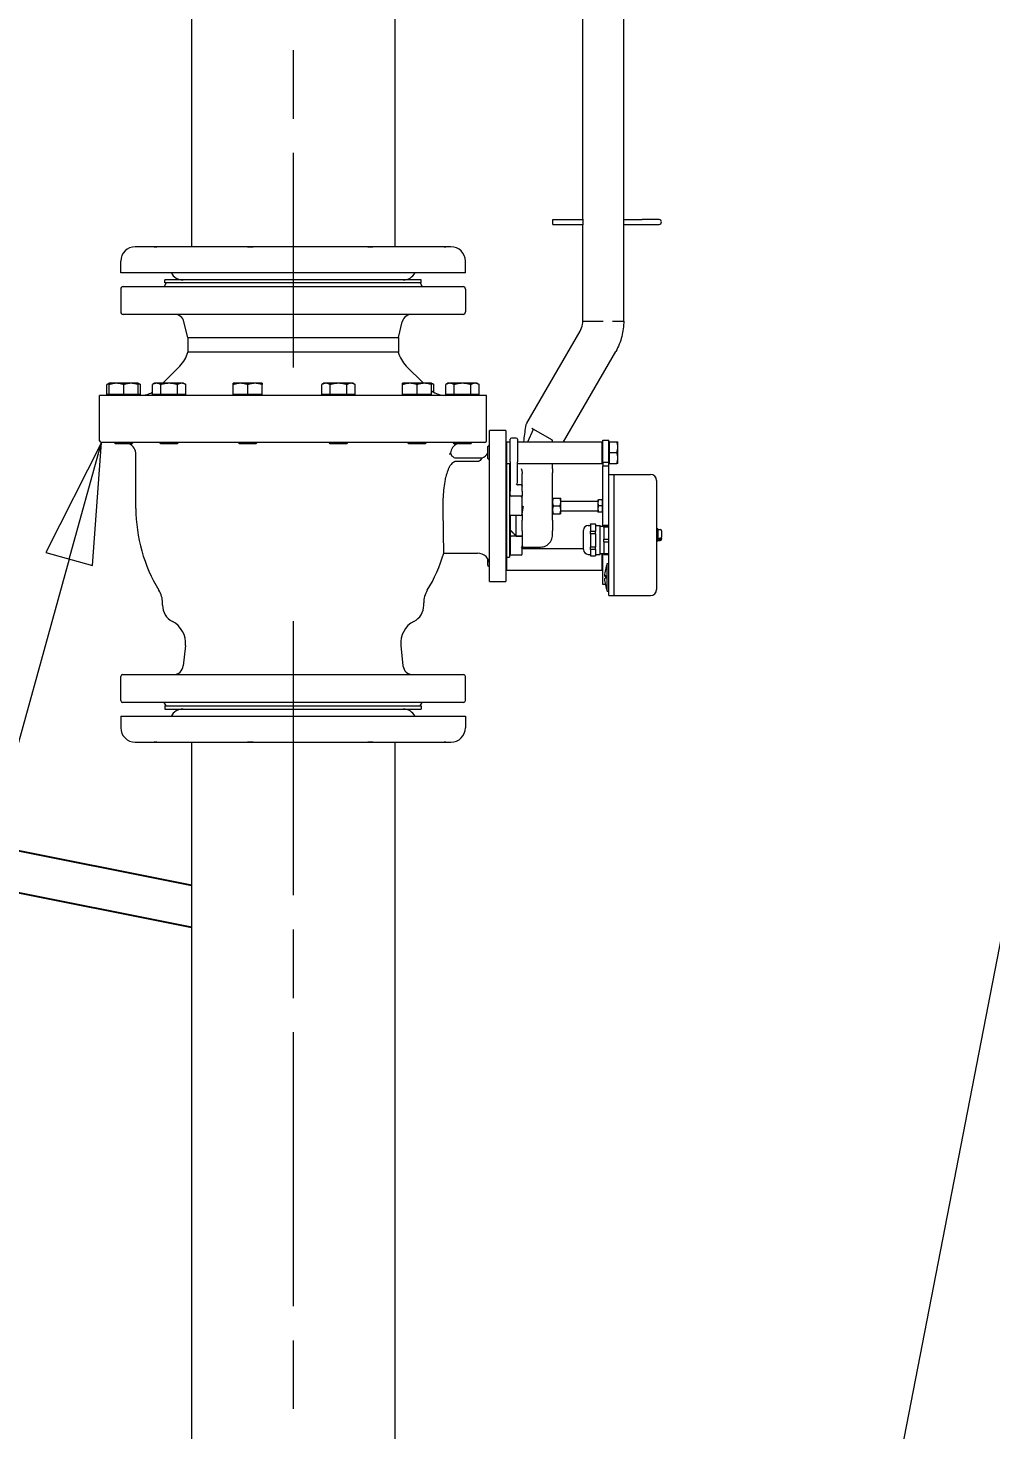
# Model space of a CAD drawing. Header units: millimetres. Extents: x 0 to 100323, y 0 to 59400.
# Drawn here: x 61474 to 63465, y 27148 to 30048 of the extents above; entities that cross this region are included whole.
import ezdxf

# ---------------------------------------------------------------- set-up
doc = ezdxf.new("R2010")
doc.units = ezdxf.units.MM
doc.header["$LTSCALE"] = 100
doc.linetypes.add('CHAIN', pattern=[0.3543, 0.2362, -0.0295, 0.0591, -0.0295])
for name, color, linetype, lineweight in [('Dimension', 7, 'Continuous', 18), ('Symbol', 7, 'Continuous', 18), ('Visible', 7, 'Continuous', 25)]:
    doc.layers.add(name, color=color, linetype=linetype, lineweight=lineweight)
doc.layers.add('P_Biomass (BM)', color=150, linetype='Continuous', lineweight=18, true_color=0x007fff)
doc.layers.add('P_BioMass CenterLine', color=150, linetype='CHAIN', lineweight=18, true_color=0x007fff)
doc.styles.add('Title', font='arial.ttf')
doc.dimstyles.new('Default - Method 2b', dxfattribs={"dimscale": 100, "dimtxt": 3, "dimasz": 2.5, "dimexe": 3, "dimexo": 0.5, "dimgap": 0.7, "dimtad": 0, "dimtoh": 1, "dimdec": 0, "dimrnd": 1e-08, "dimtxsty": 'Title', "dimcen": 0.09, "dimdle": 10, "dimclrd": 256, "dimclre": 256, "dimclrt": 7, "dimadec": 0, "dimazin": 2, "dimtfac": 0.833333, "dimtdec": 1, "dimtmove": 0, "dimatfit": 3, "dimfxl": 1, "dimtolj": 1, "dimlwd": -1, "dimlwe": -1, "dimarcsym": 0})

# ---------------------------------------------------------------- blocks, each defined once
blk = doc.blocks.new('*D38')
at = {"layer": 'Defpoints', "color": 0, "transparency": 16777216}
for p in [(59608.5, 31790.6), (62022.4, 24880.3), (62022.4, 22679.6)]:
    blk.add_point(p, dxfattribs=at)
at = {"layer": 'Dimension', "transparency": 16777216}
for p, q in [((59608.5, 31740.6), (59608.5, 22379.6)), ((62022.4, 24830.3), (62022.4, 22379.6)), ((59858.5, 22679.6), (61772.4, 22679.6))]:
    blk.add_line(p, q, dxfattribs=at)
for points in [[(59858.5, 22721.3), (59858.5, 22637.9), (59608.5, 22679.6)], [(61772.4, 22721.3), (61772.4, 22637.9), (62022.4, 22679.6)]]:
    blk.add_solid(points, dxfattribs=at)
at = {"layer": 'Dimension', "color": 7, "transparency": 16777216, "insert": (60697.4, 22749.6), "char_height": 300, "attachment_point": 7, "style": 'Title'}
blk.add_mtext('\\A1;966', dxfattribs=at)
blk = doc.blocks.new('Balloon34')
at = {"layer": 'Symbol'}
for p, q in [((616.261, 291.903), (615.113, 289.627)), ((615.595, 289.493), (616.261, 291.903)), ((616.077, 289.36), (616.261, 291.903)), ((615.595, 289.493), (598.485, 227.636)), ((615.113, 289.627), (616.077, 289.36))]:
    blk.add_line(p, q, dxfattribs=at)
at = {"layer": 'Symbol', "flags": 128}
blk.add_lwpolyline([(616.077, 289.36), (616.261, 291.903), (615.113, 289.627), (616.077, 289.36)], dxfattribs=at)
at = {"layer": 'Symbol'}
blk.add_solid([(616.077, 289.36), (616.261, 291.903), (615.113, 289.627), (616.077, 289.36)], dxfattribs=at)
blk = doc.blocks.new('Balloon35')
at = {"layer": 'Symbol'}
blk.add_line((635.748, 286.261), (618.756, 198.599), dxfattribs=at)

msp = doc.modelspace()

# ---------------------------------------------------------------- linework, layer by layer
at = {"layer": 'P_Biomass (BM)'}
for p, q in [((61812, 32089.2), (61812, 29595.4)), ((62232.7, 32089.2), (62232.7, 29595.4)), ((62621.1, 29652.2), (62621.1, 30909)), ((62706.1, 29652.2), (62706.1, 30909)), ((62558.9, 29641.5), (62558.9, 29651.5)), ((62558.9, 29651.5), (62621.2, 29651.5)), ((62558.9, 29641.5), (62621.2, 29641.5)), ((62621.1, 29441.5), (62621.1, 29640.9)), ((62706, 29651.5), (62743.9, 29651.5)), ((62706, 29641.5), (62743.9, 29641.5)), ((62706.1, 29441.5), (62706.1, 29640.9)), ((62778.9, 29651.5), (62743.9, 29651.5)), ((62743.9, 29641.5), (62778.9, 29641.5)), ((61734.9, 29595.3), (61696.1, 29595.3)), ((61734.9, 29595.3), (61740.7, 29595.3)), ((61928.1, 29595.3), (61740.7, 29595.3)), ((62232.7, 29595.4), (61812, 29595.4)), ((61928.1, 29595.3), (61939.7, 29595.3)), ((62176.6, 29595.3), (61939.7, 29595.3)), ((62176.6, 29595.3), (62187.1, 29595.3)), ((62334.7, 29595.3), (62187.1, 29595.3)), ((62334.7, 29595.3), (62338, 29595.3)), ((62348.6, 29595.3), (62338, 29595.3)), ((61666.1, 29541.5), (61666.1, 29565.3)), ((62378.6, 29541.5), (62378.6, 29565.3)), ((62378.6, 29541.5), (61666.1, 29541.5)), ((62287.4, 29526.5), (61757.4, 29526.5)), ((61757.4, 29520.3), (61757.4, 29526.5)), ((62287.4, 29520.3), (62287.4, 29526.5)), ((61666.1, 29507.8), (61666.1, 29460.3)), ((61671.1, 29512.8), (62373.6, 29512.8)), ((61759.9, 29520.3), (61755.5, 29512.8)), ((62287.4, 29520.3), (61757.4, 29520.3)), ((62284.9, 29520.3), (62289.2, 29512.8)), ((62378.6, 29507.8), (62378.6, 29460.3)), ((62373.6, 29455.3), (61671.1, 29455.3)), ((61804.9, 29407.8), (61796.8, 29440.1)), ((62239.9, 29407.8), (62247.9, 29440.1)), ((62621.1, 29441.5), (62663.6, 29441.5)), ((62682.6, 29441.5), (62706.1, 29441.5)), ((61804.9, 29407.8), (62239.9, 29407.8)), ((61804.9, 29407.8), (61804.9, 29377.5)), ((62239.9, 29407.8), (62239.9, 29377.5)), ((62505.7, 29230.6), (62615.5, 29420.9)), ((62581.6, 29192), (62689.2, 29378.4)), ((62239.9, 29377.5), (61804.9, 29377.5)), ((61788.4, 29348.4), (61752.8, 29312.8)), ((62256.3, 29348.4), (62291.9, 29312.8)), ((61642.2, 29312.8), (61637.6, 29310.1)), ((61637.6, 29289.8), (61637.6, 29310.1)), ((61657.2, 29312.8), (61642.2, 29312.8)), ((61642.2, 29289.8), (61642.2, 29310.1)), ((61687.2, 29312.8), (61657.2, 29312.8)), ((61672.2, 29289.8), (61672.2, 29310.1)), ((61702.2, 29312.8), (61687.2, 29312.8)), ((61702.2, 29312.8), (61706.9, 29310.1)), ((61702.2, 29289.8), (61702.2, 29310.1)), ((61706.9, 29289.8), (61706.9, 29310.1)), ((61736, 29312.8), (61731.4, 29310.1)), ((61731.4, 29289.8), (61731.4, 29310.1)), ((61740.1, 29312.8), (61736, 29312.8)), ((61766, 29312.8), (61740.1, 29312.8)), ((61748.7, 29289.8), (61748.7, 29310.1)), ((61792, 29312.8), (61766, 29312.8)), ((61783.4, 29289.8), (61783.4, 29310.1)), ((61796, 29312.8), (61792, 29312.8)), ((61796, 29312.8), (61800.7, 29310.1)), ((61800.7, 29289.8), (61800.7, 29310.1)), ((61913.5, 29312.8), (61898.5, 29312.8)), ((61898.5, 29289.8), (61898.5, 29310.1)), ((61943.5, 29312.8), (61913.5, 29312.8)), ((61928.5, 29289.8), (61928.5, 29310.1)), ((61958.5, 29312.8), (61943.5, 29312.8)), ((61958.5, 29289.8), (61958.5, 29310.1)), ((62086.2, 29312.8), (62081.5, 29310.1)), ((62081.5, 29289.8), (62081.5, 29310.1)), ((62090.2, 29312.8), (62086.2, 29312.8)), ((62116.2, 29312.8), (62090.2, 29312.8)), ((62098.9, 29289.8), (62098.9, 29310.1)), ((62142.2, 29312.8), (62116.2, 29312.8)), ((62133.5, 29289.8), (62133.5, 29310.1)), ((62146.2, 29312.8), (62142.2, 29312.8)), ((62146.2, 29312.8), (62150.8, 29310.1)), ((62150.8, 29289.8), (62150.8, 29310.1)), ((62263.7, 29312.8), (62248.7, 29312.8)), ((62248.7, 29289.8), (62248.7, 29310.1)), ((62293.7, 29312.8), (62263.7, 29312.8)), ((62278.7, 29289.8), (62278.7, 29310.1)), ((62308.7, 29312.8), (62293.7, 29312.8)), ((62308.7, 29312.8), (62313.3, 29310.1)), ((62308.7, 29289.8), (62308.7, 29310.1)), ((62313.3, 29294.1), (62313.3, 29310.1)), ((62342.5, 29312.8), (62337.9, 29310.1)), ((62337.9, 29289.8), (62337.9, 29310.1)), ((62346.5, 29312.8), (62342.5, 29312.8)), ((62372.5, 29312.8), (62346.5, 29312.8)), ((62355.2, 29289.8), (62355.2, 29310.1)), ((62398.5, 29312.8), (62372.5, 29312.8)), ((62389.8, 29289.8), (62389.8, 29310.1)), ((62402.5, 29312.8), (62398.5, 29312.8)), ((62402.5, 29312.8), (62407.2, 29310.1)), ((62407.2, 29289.8), (62407.2, 29310.1)), ((62422.4, 29287.8), (61622.4, 29287.8)), ((61622.4, 29194), (61622.4, 29287.8)), ((61642.2, 29289.8), (61637.6, 29289.8)), ((61672.2, 29289.8), (61642.2, 29289.8)), ((61644.7, 29289.8), (61644.7, 29287.8)), ((61702.2, 29289.8), (61672.2, 29289.8)), ((61699.7, 29289.8), (61699.7, 29287.8)), ((61706.9, 29289.8), (61702.2, 29289.8)), ((61748.7, 29289.8), (61731.4, 29289.8)), ((61738.5, 29289.8), (61738.5, 29287.8)), ((61783.4, 29289.8), (61748.7, 29289.8)), ((61800.7, 29289.8), (61783.4, 29289.8)), ((61793.5, 29289.8), (61793.5, 29287.8)), ((61928.5, 29289.8), (61898.5, 29289.8)), ((61901, 29289.8), (61901, 29287.8)), ((61958.5, 29289.8), (61928.5, 29289.8)), ((61956, 29289.8), (61956, 29287.8)), ((62098.9, 29289.8), (62081.5, 29289.8)), ((62088.7, 29289.8), (62088.7, 29287.8)), ((62133.5, 29289.8), (62098.9, 29289.8)), ((62150.8, 29289.8), (62133.5, 29289.8)), ((62143.7, 29289.8), (62143.7, 29287.8)), ((62278.7, 29289.8), (62248.7, 29289.8)), ((62251.2, 29289.8), (62251.2, 29287.8)), ((62308.7, 29289.8), (62278.7, 29289.8)), ((62306.2, 29289.8), (62306.2, 29287.8)), ((62355.2, 29289.8), (62337.9, 29289.8)), ((62345, 29289.8), (62345, 29287.8)), ((62389.8, 29289.8), (62355.2, 29289.8)), ((62407.2, 29289.8), (62389.8, 29289.8)), ((62400, 29289.8), (62400, 29287.8)), ((62422.4, 29194), (62422.4, 29287.8)), ((62428.6, 29193.3), (62428.6, 29215.3)), ((62462.4, 29215.3), (62428.6, 29215.3)), ((62462.4, 29215.3), (62462.4, 29193.3)), ((62507.5, 29192), (62519.1, 29218.2)), ((62516, 29220), (62519.1, 29218.2)), ((62519.1, 29218.2), (62556.7, 29196.5)), ((62418.6, 29190.3), (61626.1, 29190.3)), ((61655.3, 29187.8), (61652.8, 29190.3)), ((61689.1, 29187.8), (61655.3, 29187.8)), ((61689.1, 29187.8), (61691, 29189.7)), ((61749.1, 29187.8), (61746.6, 29190.3)), ((61783, 29187.8), (61749.1, 29187.8)), ((61783, 29187.8), (61785.5, 29190.3)), ((61911.6, 29187.8), (61909.1, 29190.3)), ((61945.5, 29187.8), (61911.6, 29187.8)), ((61945.5, 29187.8), (61948, 29190.3)), ((62099.3, 29187.8), (62096.8, 29190.3)), ((62133.1, 29187.8), (62099.3, 29187.8)), ((62133.1, 29187.8), (62135.6, 29190.3)), ((62261.8, 29187.8), (62259.3, 29190.3)), ((62295.6, 29187.8), (62261.8, 29187.8)), ((62295.6, 29187.8), (62298.1, 29190.3)), ((62355.6, 29187.8), (62353.7, 29189.7)), ((62389.4, 29187.8), (62355.6, 29187.8)), ((62389.4, 29187.8), (62391.9, 29190.3)), ((62424.9, 29181.8), (62427.5, 29184.5)), ((62424.9, 29157.2), (62424.9, 29181.8)), ((62427.5, 29184.5), (62427.5, 29154.5)), ((62428.6, 29184.5), (62427.5, 29184.5)), ((62428.6, 28924.8), (62428.6, 29193.3)), ((62462.4, 29193.3), (62462.4, 28924.8)), ((62462.4, 29190.8), (62463.6, 29192)), ((62463.6, 29192), (62463.6, 29147)), ((62463.6, 29192), (62471.1, 29192)), ((62471.1, 29150.1), (62471.1, 29197)), ((62483.6, 29199.5), (62473.6, 29199.5)), ((62486.1, 29197), (62486.1, 29150.1)), ((62486.1, 29192), (62661.1, 29192)), ((62556.7, 29196.5), (62558.6, 29195.4)), ((62558.6, 29192), (62558.6, 29195.4)), ((62661.1, 29147), (62661.1, 29192)), ((62662.4, 29190.8), (62661.1, 29192)), ((62662.4, 29149.2), (62662.4, 29195.2)), ((62662.4, 29195.2), (62674.9, 29195.2)), ((62674.9, 29185.4), (62674.9, 29195.2)), ((62676.4, 29192), (62674.9, 29192)), ((62674.9, 29149.2), (62674.9, 29185.4)), ((62676.4, 29192), (62691.6, 29192)), ((62676.4, 29180.8), (62676.4, 29192)), ((62676.4, 29169.5), (62676.4, 29180.8)), ((62693.6, 29180.8), (62693.6, 29192)), ((62693.6, 29158.3), (62693.6, 29180.8)), ((61697.4, 29054), (61697.4, 29165.3)), ((62403.6, 29150.8), (62357.7, 29150.8)), ((62359.9, 29158.4), (62413.1, 29158.4)), ((62424.9, 29157.2), (62427.5, 29154.5)), ((62428.6, 29154.5), (62427.5, 29154.5)), ((62462.4, 29148.3), (62463.6, 29147)), ((62463.6, 29147), (62471.1, 29147)), ((62463.7, 29147), (62463.7, 28952.8)), ((62469.9, 29147), (62469.9, 28952.8)), ((62471.1, 29150.1), (62471.1, 29124.9)), ((62486.1, 29124.9), (62486.1, 29150.1)), ((62486.1, 29147), (62661.1, 29147)), ((62558.6, 29135.5), (62558.6, 29147)), ((62662.4, 29148.3), (62661.1, 29147)), ((62662.4, 29149.2), (62662.4, 29142.1)), ((62674.9, 29149.2), (62662.4, 29149.2)), ((62674.9, 29142.1), (62674.9, 29149.2)), ((62676.4, 29147), (62674.9, 29147)), ((62676.4, 29169.5), (62691.6, 29169.5)), ((62676.4, 29158.3), (62676.4, 29169.5)), ((62676.4, 29147), (62676.4, 29158.3)), ((62676.4, 29147), (62691.6, 29147)), ((62693.6, 29147), (62693.6, 29158.3)), ((62471.1, 29124.9), (62471.1, 29112.5)), ((62486.1, 29112.5), (62486.1, 29124.9)), ((62496.1, 29100.2), (62496.1, 29126)), ((62558.6, 29135.5), (62558.6, 29127.8)), ((62558.6, 29029.7), (62558.6, 29127.8)), ((62662.4, 29053), (62662.4, 29142.1)), ((62662.4, 29142.1), (62674.9, 29142.1)), ((62674.9, 29105.3), (62674.9, 29142.1)), ((62674.9, 29123.9), (62686.1, 29123.9)), ((62686.1, 28873.7), (62686.1, 29124.2)), ((62686.1, 29124.2), (62761.1, 29124.2)), ((62469.9, 29101.5), (62471.1, 29101.5)), ((62471.1, 29112.5), (62471.1, 29089.3)), ((62471.1, 29081.8), (62471.1, 29089.3)), ((62486.1, 29105.4), (62486.1, 29112.5)), ((62493.6, 29102.7), (62487.9, 29102.7)), ((62496.1, 29089.3), (62496.1, 29100.2)), ((62496.1, 29089.3), (62496.1, 29079.3)), ((62674.9, 28873.9), (62674.9, 29105.3)), ((62773.6, 29111.7), (62773.6, 28886.2)), ((62492.4, 29079), (62469.9, 29079)), ((62471.1, 29081.8), (62471.1, 29079)), ((62496.1, 29079.3), (62473.6, 29079.3)), ((62494.9, 29076.5), (62494.9, 29041.5)), ((62496.1, 29069.3), (62496.1, 29079.3)), ((62560.1, 29075.3), (62574.2, 29075.3)), ((62560.1, 29059), (62574.2, 29059)), ((62575.6, 29067.2), (62575.6, 29075.3)), ((62575.6, 29069), (62652.4, 29069)), ((62575.6, 29050.9), (62575.6, 29067.2)), ((62652.4, 29071.5), (62652.4, 29065.3)), ((62652.4, 29065.3), (62652.4, 29052.8)), ((62661.1, 29071.5), (62653.5, 29071.5)), ((62661.1, 29059), (62653.5, 29059)), ((62661.1, 29071.5), (62661.1, 29065.3)), ((62661.1, 29071.5), (62662.4, 29071.5)), ((62661.1, 29065.3), (62661.1, 29059)), ((62661.1, 29059), (62661.1, 29052.8)), ((62492.4, 29039), (62469.9, 29039)), ((62471.1, 29039), (62471.1, 29009.2)), ((62483.6, 28996.7), (62483.6, 29039)), ((62496.1, 29041.5), (62496.1, 29029.7)), ((62496.1, 29007.5), (62496.1, 29029.7)), ((62558.6, 29029.7), (62558.6, 29007.5)), ((62560.1, 29042.8), (62574.2, 29042.8)), ((62575.6, 29042.8), (62575.6, 29050.9)), ((62575.6, 29049), (62652.4, 29049)), ((62652.4, 29052.8), (62652.4, 29046.5)), ((62661.1, 29046.5), (62653.5, 29046.5)), ((62661.1, 29052.8), (62661.1, 29046.5)), ((62661.1, 29046.5), (62662.4, 29046.5)), ((62662.4, 29048.1), (62662.4, 29053)), ((62662.4, 29017), (62662.4, 29048.1)), ((62469.9, 29016.5), (62471.1, 29016.5)), ((62471.1, 29009.2), (62471.1, 28999)), ((62496.1, 29007.5), (62496.1, 28976.5)), ((62558.6, 28999), (62558.6, 29007.5)), ((62622.4, 28968.9), (62622.4, 29008.9)), ((62632.4, 29018.9), (62637.4, 29018.9)), ((62637.4, 29021.7), (62637.4, 29022)), ((62637.4, 29022), (62647.4, 29022)), ((62647.4, 29021.7), (62637.4, 29021.7)), ((62637.4, 29021.7), (62637.4, 29014.1)), ((62637.4, 29014.1), (62637.4, 29006.6)), ((62637.4, 29006.6), (62647.4, 29006.6)), ((62637.4, 29001.5), (62637.4, 29006.6)), ((62647.4, 29001.5), (62637.4, 29001.5)), ((62637.4, 29001.5), (62637.4, 28987.5)), ((62647.4, 29021.7), (62647.4, 29022)), ((62647.4, 29021.7), (62647.4, 29014.1)), ((62647.4, 29018.9), (62657.4, 29018.9)), ((62647.4, 29014.1), (62647.4, 29006.6)), ((62647.4, 29001.5), (62647.4, 29006.6)), ((62647.4, 29001.5), (62647.4, 28987.5)), ((62657.4, 28958.9), (62657.4, 29018.9)), ((62657.4, 29017), (62664.9, 29017)), ((62664.9, 29019.5), (62664.9, 29018.2)), ((62664.9, 29019.5), (62674.9, 29019.5)), ((62664.9, 29018.2), (62674.9, 29018.2)), ((62664.9, 29015.1), (62664.9, 29018.2)), ((62674.9, 29015.1), (62664.9, 29015.1)), ((62664.9, 29015.1), (62664.9, 28990.2)), ((62776.1, 29011.4), (62773.6, 29011.4)), ((62776.1, 29011.4), (62776.1, 28986.4)), ((62776.1, 29010.2), (62781.1, 29010.2)), ((62783.6, 29007.7), (62783.6, 28994.2)), ((62471.1, 28999), (62471.1, 28986.5)), ((62471.1, 28986.5), (62471.1, 28959.4)), ((62496.1, 28996.5), (62473.6, 28996.5)), ((62483.6, 28996.7), (62496.1, 28996.7)), ((62496.1, 28974), (62496.1, 28976.5)), ((62496.1, 28974), (62496.1, 28973.6)), ((62498.6, 28974), (62496.1, 28974)), ((62498.6, 28974), (62533.6, 28974)), ((62637.4, 28987.5), (62637.4, 28973.5)), ((62647.4, 28973.5), (62637.4, 28973.5)), ((62637.4, 28968.7), (62637.4, 28973.5)), ((62647.4, 28987.5), (62647.4, 28973.5)), ((62647.4, 28968.7), (62647.4, 28973.5)), ((62664.9, 28984.5), (62664.9, 28990.2)), ((62664.9, 28990.2), (62674.9, 28990.2)), ((62664.9, 28984.5), (62664.9, 28960.9)), ((62664.9, 28984.5), (62674.9, 28984.5)), ((62776.1, 28986.4), (62773.6, 28986.4)), ((62776.1, 28987.7), (62781.1, 28987.7)), ((62779.1, 28992.4), (62779.1, 28989.8)), ((62779.1, 28992.4), (62781.1, 28992.4)), ((62781.1, 28989.8), (62779.1, 28989.8)), ((62783.6, 28991.6), (62783.6, 28994.2)), ((62783.6, 28991.6), (62783.6, 28990.2)), ((62333.9, 28961.5), (62403.6, 28961.5)), ((62424.9, 28936.2), (62424.9, 28949.7)), ((62427.5, 28943.8), (62427.5, 28933.6)), ((62462.4, 28957.8), (62463.7, 28952.8)), ((62463.6, 28953.1), (62463.6, 28926.1)), ((62463.7, 28952.8), (62469.9, 28952.8)), ((62469.9, 28971.1), (62471.1, 28971.1)), ((62493.6, 28956.9), (62473.6, 28956.9)), ((62496.1, 28959.4), (62496.1, 28971.5)), ((62496.1, 28971.1), (62622.4, 28971.1)), ((62632.4, 28958.9), (62637.4, 28958.9)), ((62647.4, 28968.7), (62637.4, 28968.7)), ((62637.4, 28968.7), (62637.4, 28962.2)), ((62637.4, 28962.2), (62637.4, 28955.8)), ((62637.4, 28955.8), (62647.4, 28955.8)), ((62637.4, 28955.8), (62637.4, 28955.7)), ((62637.4, 28955.7), (62647.4, 28955.7)), ((62647.4, 28968.7), (62647.4, 28962.2)), ((62647.4, 28962.2), (62647.4, 28955.8)), ((62647.4, 28958.9), (62657.4, 28958.9)), ((62647.4, 28955.8), (62647.4, 28955.7)), ((62657.4, 28960.7), (62664.9, 28960.7)), ((62661.1, 28926.1), (62661.1, 28960.7)), ((62662.4, 28896.4), (62662.4, 28960.7)), ((62664.9, 28958.3), (62664.9, 28960.9)), ((62664.9, 28960.9), (62674.9, 28960.9)), ((62664.9, 28958.3), (62674.9, 28958.3)), ((62424.9, 28936.2), (62427.5, 28933.6)), ((62428.6, 28933.6), (62427.5, 28933.6)), ((62428.6, 28902.8), (62428.6, 28924.8)), ((62462.4, 28927.3), (62463.6, 28926.1)), ((62462.4, 28924.8), (62462.4, 28902.8)), ((62463.6, 28926.1), (62661.1, 28926.1)), ((62662.4, 28927.3), (62661.1, 28926.1)), ((62671.8, 28882.7), (62671.8, 28940.2)), ((62671.8, 28940.2), (62674.9, 28940.2)), ((62428.6, 28902.8), (62462.4, 28902.8)), ((62667.6, 28896.4), (62662.4, 28896.4)), ((61752.4, 28853.6), (61752.4, 28858.5)), ((62292.4, 28853.6), (62292.4, 28858.5)), ((62671.8, 28882.7), (62674.9, 28882.7)), ((62674.9, 28873.9), (62686.1, 28873.9)), ((62686.1, 28873.7), (62761.1, 28873.7)), ((61799.6, 28770.7), (61795.2, 28728.3)), ((62245.1, 28770.7), (62249.5, 28728.3)), ((61666.1, 28656.5), (61666.1, 28706.5)), ((61669.9, 28710.3), (62374.9, 28710.3)), ((62378.6, 28656.5), (62378.6, 28706.5)), ((62374.9, 28652.8), (61669.9, 28652.8)), ((61759.9, 28645.3), (61755.5, 28652.8)), ((62284.9, 28645.3), (62289.2, 28652.8)), ((61666.1, 28624), (62378.6, 28624)), ((61666.1, 28624), (61666.1, 28600.3)), ((61757.4, 28645.3), (62287.4, 28645.3)), ((61757.4, 28645.3), (61757.4, 28639)), ((61757.4, 28639), (62287.4, 28639)), ((62287.4, 28645.3), (62287.4, 28639)), ((62378.6, 28624), (62378.6, 28600.3)), ((61696.1, 28570.3), (61734.9, 28570.3)), ((61740.8, 28570.3), (61734.9, 28570.3)), ((61740.8, 28570.3), (61928.2, 28570.3)), ((61812, 28570.3), (61812, 26727.2)), ((61939.7, 28570.3), (61928.2, 28570.3)), ((61939.7, 28570.3), (62176.6, 28570.3)), ((62187.1, 28570.3), (62176.6, 28570.3)), ((62187.1, 28570.3), (62334.7, 28570.3)), ((62232.7, 28570.3), (62232.7, 26727.2)), ((62338, 28570.3), (62334.7, 28570.3)), ((62338, 28570.3), (62348.6, 28570.3))]:
    msp.add_line(p, q, dxfattribs=at)
for centre, radius, start, end in [((62778.9, 29646.5), 5, 270, 90), ((61696.1, 29565.3), 30, 90, 180), ((62348.6, 29565.3), 30, 0, 90), ((61794.9, 29554), 27.5, 207.0357, 270), ((62249.9, 29554), 27.5, 270, 332.9643), ((61671.1, 29507.8), 5, 90, 180), ((62373.6, 29507.8), 5, 0, 90), ((61671.1, 29460.3), 5, 180, 270), ((61777.4, 29435.3), 20, 14.0362, 90), ((62267.4, 29435.3), 20, 90, 165.9638), ((62373.6, 29460.3), 5, 270, 0), ((61744.2, 29392.6), 62.5, 315, 345.9638), ((62300.5, 29392.6), 62.5, 194.0362, 225), ((61707.1, 29337.8), 50, 270, 299.1181), ((62337.7, 29337.8), 50, 234.5895, 270), ((61626.1, 29194), 3.75, 180, 270), ((61672.4, 29165.3), 25, 0, 64.1581), ((62372.4, 29165.3), 25, 115.8419, 172.4129), ((62418.6, 29194), 3.75, 270, 0), ((62473.6, 29197), 2.5, 90, 180), ((62483.6, 29197), 2.5, 0, 90), ((62403.6, 29181.5), 25, 292.3316, 328.2117), ((62761.1, 29111.7), 12.5, 0, 90), ((62473.6, 29081.8), 2.5, 180, 270), ((62492.4, 29076.5), 2.5, 0, 90), ((62022.4, 29054), 325, 180, 211.4239), ((62492.4, 29041.5), 2.5, 270, 0), ((62632.4, 29008.9), 10, 90, 180), ((62781.1, 29007.7), 2.5, 0, 90), ((62473.6, 28999), 2.5, 180, 270), ((62498.6, 28976.5), 2.5, 180, 270), ((62498.6, 28971.5), 2.5, 90, 180), ((62781.1, 28990.2), 2.5, 270, 0), ((62022.4, 29054), 325, 328.5761, 343.4641), ((62403.6, 28936.5), 25, 0, 90), ((62473.6, 28959.4), 2.5, 180, 270), ((62493.6, 28959.4), 2.5, 270, 0), ((62632.4, 28968.9), 10, 180, 270), ((62741.1, 28911.4), 75, 157.4597, 177.8013), ((61702.4, 28858.5), 50, 0, 31.4239), ((62342.4, 28858.5), 50, 148.5761, 180), ((62741.1, 28911.4), 75, 182.1987, 202.5403), ((62761.1, 28886.2), 12.5, 270, 0), ((61789.9, 28853.6), 37.5, 180, 242.7971), ((62254.9, 28853.6), 37.5, 297.2029, 0), ((61749.9, 28775.8), 50, 354.1314, 62.7971), ((62294.9, 28775.8), 50, 117.2029, 185.8686), ((61775.3, 28730.3), 20, 270, 354.1314), ((62269.4, 28730.3), 20, 185.8686, 270), ((61669.9, 28706.5), 3.75, 90, 180), ((62374.9, 28706.5), 3.75, 0, 90), ((61669.9, 28656.5), 3.75, 180, 270), ((62374.9, 28656.5), 3.75, 270, 0), ((61794.9, 28611.5), 27.5, 90, 152.9643), ((62249.9, 28611.5), 27.5, 27.0357, 90), ((61696.1, 28600.3), 30, 180, 270), ((62348.6, 28600.3), 30, 270, 0)]:
    msp.add_arc(centre, radius, start, end, dxfattribs=at)
for centre, end_param in [((62741.1, 28914.3), 6.541259), ((62741.1, 28908.6), 6.284748)]:
    msp.add_ellipse(centre, major_axis=(-74.9, 0), ratio=0.040697, start_param=6.023523, end_param=end_param, dxfattribs=at)
for points, knots in [([(62621.1, 29652.2), (62621.1, 29652.2), (62621.1, 29652), (62621.2, 29651.5), (62621.3, 29651), (62621.3, 29650), (62621.4, 29649.4), (62621.5, 29648), (62621.5, 29647.3), (62621.5, 29646.5), (62621.5, 29645.8), (62621.5, 29645.1), (62621.4, 29643.7), (62621.3, 29643.1), (62621.3, 29642.1), (62621.2, 29641.6), (62621.1, 29641.1), (62621.1, 29640.9), (62621.1, 29640.9)], [1.0183381, 1.0183381, 1.0183381, 1.0183381, 1.1031991, 1.1031991, 1.1880602, 1.1880602, 1.2729221, 1.2729221, 1.3577841, 1.3577841, 1.3577841, 1.442646, 1.442646, 1.527508, 1.527508, 1.612369, 1.612369, 1.6972301, 1.6972301, 1.6972301, 1.6972301]), ([(62706.1, 29640.9), (62706.1, 29640.9), (62706.1, 29641.1), (62706, 29641.6), (62706, 29642.1), (62705.9, 29643.1), (62705.8, 29643.7), (62705.8, 29645.1), (62705.7, 29645.8), (62705.7, 29646.5), (62705.7, 29647.3), (62705.8, 29648), (62705.8, 29649.4), (62705.9, 29650), (62706, 29651), (62706, 29651.5), (62706.1, 29652), (62706.1, 29652.2), (62706.1, 29652.2)], [1.0183381, 1.0183381, 1.0183381, 1.0183381, 1.1031991, 1.1031991, 1.1880602, 1.1880602, 1.2729221, 1.2729221, 1.3577841, 1.3577841, 1.3577841, 1.442646, 1.442646, 1.527508, 1.527508, 1.612369, 1.612369, 1.6972301, 1.6972301, 1.6972301, 1.6972301]), ([(61740.7, 29595.3), (61740.2, 29595.3), (61739.7, 29595.3), (61737.8, 29595.3), (61736.7, 29595.3), (61735.4, 29595.3), (61735.1, 29595.3), (61734.9, 29595.3)], [-2.1952792, -2.1952792, -2.1952792, -2.1952792, -2.0993492, -2.0993492, -1.8229843, -1.8229843, -1.7097702, -1.7097702, -1.7097702, -1.7097702]), ([(61939.7, 29595.3), (61938.9, 29595.3), (61938.1, 29595.3), (61935, 29595.3), (61932.8, 29595.3), (61929.8, 29595.3), (61929, 29595.3), (61928.1, 29595.3)], [-2.1952792, -2.1952792, -2.1952792, -2.1952792, -2.0993492, -2.0993492, -1.8229843, -1.8229843, -1.7097702, -1.7097702, -1.7097702, -1.7097702]), ([(62187.1, 29595.3), (62186.8, 29595.3), (62186.6, 29595.3), (62183.6, 29595.3), (62180.5, 29595.3), (62177, 29595.3), (62176.8, 29595.3), (62176.6, 29595.3)], [-3.2252988, -3.2252988, -3.2252988, -3.2252988, -3.177097, -3.177097, -2.688345, -2.688345, -2.659356, -2.659356, -2.659356, -2.659356]), ([(62338, 29595.3), (62337.9, 29595.3), (62337.9, 29595.3), (62337.4, 29595.3), (62336.8, 29595.3), (62335.6, 29595.3), (62335.2, 29595.3), (62334.7, 29595.3)], [-2.1952792, -2.1952792, -2.1952792, -2.1952792, -2.0993492, -2.0993492, -1.8229843, -1.8229843, -1.7097702, -1.7097702, -1.7097702, -1.7097702]), ([(62615.5, 29420.9), (62618, 29425.2), (62619.8, 29430), (62620.9, 29437.1), (62621.1, 29439.3), (62621.1, 29441.5)], [0, 0, 0, 0, 0.5926376, 0.5926376, 0.861213, 0.861213, 0.861213, 0.861213]), ([(62706.1, 29441.5), (62705.7, 29430.9), (62704.4, 29420.2), (62699.1, 29398.9), (62694.8, 29388.2), (62689.2, 29378.4)], [0, 0, 0, 0, 1.280402, 1.280402, 2.635221, 2.635221, 2.635221, 2.635221]), ([(62503.2, 29223.1), (62503.4, 29225.2), (62504, 29227.3), (62505.2, 29229.7), (62505.4, 29230.2), (62505.7, 29230.6)], [0, 0, 0, 0, 0.2547094, 0.2547094, 0.3196824, 0.3196824, 0.3196824, 0.3196824]), ([(61688.4, 29190.3), (61689.3, 29190.3), (61690, 29190.2), (61690.9, 29189.9), (61691.1, 29189.8), (61691, 29189.7)], [1.4481676, 1.4481676, 1.4481676, 1.4481676, 1.6622591, 1.6622591, 1.8868195, 1.8868195, 1.8868195, 1.8868195]), ([(62353.7, 29189.7), (62353.7, 29189.7), (62353.7, 29189.7), (62353.7, 29189.8), (62353.8, 29189.9), (62354.7, 29190.2), (62355.4, 29190.3), (62356.4, 29190.3)], [2.2317186, 2.2317186, 2.2317186, 2.2317186, 2.2549429, 2.2549429, 2.4488197, 2.4488197, 2.6508871, 2.6508871, 2.6508871, 2.6508871]), ([(62357.7, 29150.8), (62357.5, 29150.8), (62357.3, 29150.8), (62357.1, 29150.8), (62356.9, 29150.8), (62356.6, 29150.7), (62356.4, 29150.7), (62356, 29150.6), (62355.5, 29150.4), (62355.2, 29150.2), (62354.9, 29150.1), (62354.7, 29150), (62354.4, 29149.8), (62353.7, 29149.4), (62353, 29148.9), (62352.3, 29148.3), (62351.3, 29147.4), (62350.1, 29146.2), (62348.9, 29144.7), (62348.5, 29144.3), (62348.2, 29143.8), (62347.9, 29143.4), (62347.5, 29142.8), (62347.1, 29142.2), (62346.6, 29141.6), (62346.2, 29140.8), (62345.7, 29140), (62345.2, 29139.2), (62345, 29138.8), (62344.8, 29138.4), (62344.5, 29137.9), (62343.6, 29136.2), (62342.8, 29134.4), (62342, 29132.4), (62340.4, 29128.3), (62339, 29123.8), (62338.1, 29118.7)], [0.000001, 0.000001, 0.000001, 0.000001, 0.022736, 0.022736, 0.022736, 0.056179, 0.056179, 0.056179, 0.123587, 0.123587, 0.123587, 0.165111, 0.165111, 0.165111, 0.280361, 0.280361, 0.280361, 0.452386, 0.452386, 0.452386, 0.497507, 0.497507, 0.497507, 0.553168, 0.553168, 0.553168, 0.618152, 0.618152, 0.618152, 0.652422, 0.652422, 0.652422, 0.785725, 0.785725, 0.785725, 1.064667, 1.064667, 1.064667, 1.064667]), ([(62346, 29165.3), (62346, 29165.3), (62346, 29165.3), (62346, 29165.3), (62346.1, 29165.5), (62346.2, 29165.7), (62346.2, 29165.8), (62346.4, 29166.3), (62346.6, 29166.6), (62346.8, 29167), (62346.9, 29167.4), (62347.1, 29167.7), (62347.2, 29167.9), (62347.2, 29168), (62347.3, 29168), (62347.3, 29168), (62347.4, 29168.2), (62347.5, 29168.4), (62347.5, 29168.5), (62347.5, 29168.5), (62347.6, 29168.6), (62347.6, 29168.6), (62347.6, 29168.6), (62347.6, 29168.6), (62347.6, 29168.6)], [-0.0064, -0.0064, -0.0064, -0.0064, 0, 0, 0, 0.092425, 0.092425, 0.092425, 0.357836, 0.357836, 0.357836, 0.648855, 0.648855, 0.648855, 0.701693, 0.701693, 0.701693, 0.977222, 0.977222, 0.977222, 1.122296, 1.122296, 1.122296, 1.194165, 1.194165, 1.194165, 1.194165]), ([(62347.6, 29168.6), (62347.8, 29167.3), (62348.3, 29166), (62349.6, 29163.6), (62350.5, 29162.6), (62352.5, 29160.8), (62353.6, 29160), (62356, 29159), (62357.3, 29158.6), (62359.1, 29158.4), (62359.5, 29158.4), (62359.9, 29158.4)], [0.0000282, 0.0000282, 0.0000282, 0.0000282, 0.1629834, 0.1629834, 0.3221693, 0.3221693, 0.4821453, 0.4821453, 0.6407942, 0.6407942, 0.6887853, 0.6887853, 0.6887853, 0.6887853]), ([(62413.1, 29158.4), (62413.1, 29158.4), (62413.1, 29158.4), (62413.1, 29158.4), (62412.9, 29158), (62412, 29156.7), (62411.4, 29155.8), (62409.6, 29153.7), (62408.5, 29152.6), (62406.7, 29151.6), (62406.2, 29151.3), (62405.2, 29151), (62404.7, 29150.9), (62404.1, 29150.9), (62403.8, 29150.8), (62403.6, 29150.8)], [4.05228, 4.05228, 4.05228, 4.05228, 4.086148, 4.086148, 4.614397, 4.614397, 5.186441, 5.186441, 5.814482, 5.814482, 6.038344, 6.038344, 6.170665, 6.170665, 6.234872, 6.234872, 6.234872, 6.234872]), ([(62332.4, 29054), (62332.4, 29055.7), (62332.4, 29057.4), (62332.4, 29065.2), (62332.6, 29071.6), (62333.3, 29084.2), (62333.9, 29090.5), (62335.4, 29102.5), (62336.2, 29108.2), (62337.5, 29115.3), (62337.8, 29117), (62338.1, 29118.7)], [-12.030169, -12.030169, -12.030169, -12.030169, -11.831688, -11.831688, -11.092097, -11.092097, -10.352506, -10.352506, -9.612916, -9.612916, -9.362657, -9.362657, -9.362657, -9.362657]), ([(62495, 29132.1), (62495, 29131.8), (62495.1, 29131.5), (62495.5, 29130), (62495.8, 29128.9), (62496, 29127.8)], [1.06544611, 1.06544611, 1.06544611, 1.06544611, 1.08193327, 1.08193327, 1.15555898, 1.15555898, 1.15555898, 1.15555898]), ([(62483.6, 29105.1), (62483.6, 29105.1), (62483.6, 29105.1), (62484.1, 29104.6), (62484.6, 29104.2), (62485.6, 29103.4), (62486, 29103.1), (62486.9, 29102.8), (62487.4, 29102.7), (62487.9, 29102.7)], [-0.0004371, -0.0004371, -0.0004371, -0.0004371, 0, 0, 0.0746683, 0.0746683, 0.1376653, 0.1376653, 0.2157762, 0.2157762, 0.2157762, 0.2157762]), ([(62493.6, 29102.7), (62493.9, 29102.7), (62494.3, 29102.6), (62494.9, 29102.4), (62495.2, 29102.2), (62495.6, 29101.7), (62495.8, 29101.4), (62496, 29100.8), (62496.1, 29100.5), (62496.1, 29100.2)], [0.2964266, 0.2964266, 0.2964266, 0.2964266, 0.3334305, 0.3334305, 0.3704676, 0.3704676, 0.4075425, 0.4075425, 0.4446451, 0.4446451, 0.4446451, 0.4446451]), ([(62496.1, 29041.5), (62496.1, 29044.3), (62496.5, 29047.2), (62497.4, 29053.3), (62498.1, 29056.3), (62498.6, 29059)], [-0.6766728, -0.6766728, -0.6766728, -0.6766728, -0.3383364, -0.3383364, 0, 0, 0, 0]), ([(62333.9, 28961.5), (62333.9, 28961.5), (62333.9, 28962.1), (62333.9, 28964.6), (62333.8, 28966.5), (62333.8, 28971.5), (62333.7, 28974.6), (62333.6, 28981.7), (62333.5, 28985.8), (62333.4, 28994.4), (62333.3, 28999.3), (62333.1, 29010), (62333.1, 29015.7), (62332.9, 29027.7), (62332.8, 29034), (62332.6, 29044.9), (62332.5, 29049.5), (62332.4, 29054)], [5.876693, 5.876693, 5.876693, 5.876693, 6.611227, 6.611227, 7.345761, 7.345761, 8.080295, 8.080295, 8.814829, 8.814829, 9.549468, 9.549468, 10.284108, 10.284108, 11.018747, 11.018747, 11.555001, 11.555001, 11.555001, 11.555001]), ([(62496.1, 28973.6), (62496.1, 28973.6), (62496, 28973.5), (62495.2, 28973.1), (62494.3, 28972.2), (62493.6, 28971.5)], [-0.1220028, -0.1220028, -0.1220028, -0.1220028, -0.1175628, -0.1175628, 0, 0, 0, 0]), ([(62533.6, 28974), (62537.4, 28974), (62541.3, 28974.9), (62548.1, 28978.3), (62551.2, 28980.9), (62554.6, 28985.4), (62555.6, 28987), (62557.9, 28992.1), (62558.6, 28995.7), (62558.6, 28999)], [-1.445932, -1.445932, -1.445932, -1.445932, -1.032808, -1.032808, -0.619685, -0.619685, -0.413123, -0.413123, 0, 0, 0, 0]), ([(62781.1, 28992.4), (62781.4, 28992.4), (62781.8, 28992.5), (62782.3, 28992.6), (62782.7, 28992.8), (62783.1, 28993.1), (62783.3, 28993.3), (62783.5, 28993.7), (62783.6, 28994), (62783.6, 28994.2)], [0, 0, 0, 0, 0.0368272, 0.0368272, 0.0739214, 0.0739214, 0.1114349, 0.1114349, 0.1495092, 0.1495092, 0.1495092, 0.1495092]), ([(62783.6, 28991.6), (62783.6, 28991.3), (62783.5, 28991.1), (62783.3, 28990.7), (62783.1, 28990.5), (62782.7, 28990.1), (62782.3, 28990), (62781.8, 28989.8), (62781.4, 28989.8), (62781.1, 28989.8)], [0.4504591, 0.4504591, 0.4504591, 0.4504591, 0.4885333, 0.4885333, 0.5260468, 0.5260468, 0.563141, 0.563141, 0.5999682, 0.5999682, 0.5999682, 0.5999682]), ([(62668.7, 28909.3), (62668.7, 28910.3), (62668.6, 28911.3), (62668.6, 28913.2), (62668.7, 28914.1), (62668.7, 28915.1)], [3.1524714, 3.1524714, 3.1524714, 3.1524714, 3.2661093, 3.2661093, 3.3797473, 3.3797473, 3.3797473, 3.3797473]), ([(62668.6, 28909.3), (62668.6, 28909.8), (62668.6, 28910.2), (62668.6, 28910.7), (62668.6, 28910.9), (62668.6, 28911.2), (62668.6, 28911.4)], [-0.05208674, -0.05208674, -0.05208674, -0.05208674, 0, 0, 0, 0.03134099, 0.03134099, 0.03134099, 0.03134099]), ([(61734.9, 28570.3), (61735.1, 28570.3), (61735.4, 28570.3), (61736.5, 28570.3), (61737.6, 28570.3), (61739.5, 28570.3), (61740.1, 28570.3), (61740.8, 28570.3)], [-2.1952792, -2.1952792, -2.1952792, -2.1952792, -2.0993492, -2.0993492, -1.8229843, -1.8229843, -1.7097702, -1.7097702, -1.7097702, -1.7097702]), ([(61928.2, 28570.3), (61928.9, 28570.3), (61929.6, 28570.3), (61932.4, 28570.3), (61934.6, 28570.3), (61937.8, 28570.3), (61938.8, 28570.3), (61939.7, 28570.3)], [-2.1952792, -2.1952792, -2.1952792, -2.1952792, -2.0993492, -2.0993492, -1.8229843, -1.8229843, -1.7097702, -1.7097702, -1.7097702, -1.7097702]), ([(62176.6, 28570.3), (62177.4, 28570.3), (62178.1, 28570.3), (62181, 28570.3), (62183, 28570.3), (62185.7, 28570.3), (62186.4, 28570.3), (62187.1, 28570.3)], [-2.1952792, -2.1952792, -2.1952792, -2.1952792, -2.0993492, -2.0993492, -1.8229843, -1.8229843, -1.7097702, -1.7097702, -1.7097702, -1.7097702]), ([(62334.7, 28570.3), (62335.1, 28570.3), (62335.4, 28570.3), (62336.7, 28570.3), (62337.3, 28570.3), (62337.8, 28570.3), (62337.9, 28570.3), (62338, 28570.3)], [-2.1952792, -2.1952792, -2.1952792, -2.1952792, -2.0993492, -2.0993492, -1.8229843, -1.8229843, -1.7097702, -1.7097702, -1.7097702, -1.7097702])]:
    msp.add_open_spline(points, degree=3, knots=knots, dxfattribs=at)
for points, weights in [([(61642.2, 29312.2), (61640, 29311.5), (61637.6, 29310.1)], [1.01895290532, 1.01965956375, 1]), ([(61642.2, 29310.1), (61642.2, 29312.8), (61642.2, 29312.8)], [1, 1.0379548493, 1]), ([(61657.2, 29312.8), (61650.3, 29312.8), (61642.2, 29310.1)], [1, 1.0379548493, 1]), ([(61672.2, 29310.1), (61664.2, 29312.8), (61657.2, 29312.8)], [1, 1.0379548493, 1]), ([(61687.2, 29312.8), (61680.3, 29312.8), (61672.2, 29310.1)], [1, 1.0379548493, 1]), ([(61702.2, 29310.1), (61694.2, 29312.8), (61687.2, 29312.8)], [1, 1.0379548493, 1]), ([(61702.2, 29312.8), (61702.2, 29312.8), (61702.2, 29310.1)], [1, 1.0379548493, 1]), ([(61706.9, 29310.1), (61704.4, 29311.5), (61702.2, 29312.2)], [1, 1.01965956375, 1.01895290532]), ([(61740.1, 29312.8), (61736, 29312.8), (61731.4, 29310.1)], [1, 1.0379548493, 1]), ([(61748.7, 29310.1), (61744.1, 29312.8), (61740.1, 29312.8)], [1, 1.0379548493, 1]), ([(61766, 29312.8), (61758, 29312.8), (61748.7, 29310.1)], [1, 1.0379548493, 1]), ([(61783.4, 29310.1), (61774.1, 29312.8), (61766, 29312.8)], [1, 1.0379548493, 1]), ([(61792, 29312.8), (61788, 29312.8), (61783.4, 29310.1)], [1, 1.0379548493, 1]), ([(61800.7, 29310.1), (61796, 29312.8), (61792, 29312.8)], [1, 1.0379548493, 1]), ([(61898.5, 29310.1), (61898.5, 29312.8), (61898.5, 29312.8)], [1, 1.0379548493, 1]), ([(61913.5, 29312.8), (61906.6, 29312.8), (61898.5, 29310.1)], [1, 1.0379548493, 1]), ([(61928.5, 29310.1), (61920.5, 29312.8), (61913.5, 29312.8)], [1, 1.0379548493, 1]), ([(61943.5, 29312.8), (61936.6, 29312.8), (61928.5, 29310.1)], [1, 1.0379548493, 1]), ([(61958.5, 29310.1), (61950.5, 29312.8), (61943.5, 29312.8)], [1, 1.0379548493, 1]), ([(61958.5, 29312.8), (61958.5, 29312.8), (61958.5, 29310.1)], [1, 1.0379548493, 1]), ([(62090.2, 29312.8), (62086.2, 29312.8), (62081.5, 29310.1)], [1, 1.0379548493, 1]), ([(62098.9, 29310.1), (62094.2, 29312.8), (62090.2, 29312.8)], [1, 1.0379548493, 1]), ([(62116.2, 29312.8), (62108.1, 29312.8), (62098.9, 29310.1)], [1, 1.0379548493, 1]), ([(62133.5, 29310.1), (62124.2, 29312.8), (62116.2, 29312.8)], [1, 1.0379548493, 1]), ([(62142.2, 29312.8), (62138.1, 29312.8), (62133.5, 29310.1)], [1, 1.0379548493, 1]), ([(62150.8, 29310.1), (62146.2, 29312.8), (62142.2, 29312.8)], [1, 1.0379548493, 1]), ([(62263.7, 29312.8), (62256.7, 29312.8), (62248.7, 29310.1)], [1, 1.0379548493, 1]), ([(62248.7, 29310.1), (62248.7, 29312.8), (62248.7, 29312.8)], [1, 1.0379548493, 1]), ([(62278.7, 29310.1), (62270.7, 29312.8), (62263.7, 29312.8)], [1, 1.0379548493, 1]), ([(62293.7, 29312.8), (62286.7, 29312.8), (62278.7, 29310.1)], [1, 1.0379548493, 1]), ([(62308.7, 29310.1), (62300.7, 29312.8), (62293.7, 29312.8)], [1, 1.0379548493, 1]), ([(62308.7, 29312.8), (62308.7, 29312.8), (62308.7, 29310.1)], [1, 1.0379548493, 1]), ([(62313.3, 29310.1), (62310.9, 29311.5), (62308.7, 29312.2)], [1, 1.01965956375, 1.01895290532]), ([(62346.5, 29312.8), (62342.5, 29312.8), (62337.9, 29310.1)], [1, 1.0379548493, 1]), ([(62355.2, 29310.1), (62350.5, 29312.8), (62346.5, 29312.8)], [1, 1.0379548493, 1]), ([(62372.5, 29312.8), (62364.5, 29312.8), (62355.2, 29310.1)], [1, 1.0379548493, 1]), ([(62389.8, 29310.1), (62380.5, 29312.8), (62372.5, 29312.8)], [1, 1.0379548493, 1]), ([(62398.5, 29312.8), (62394.5, 29312.8), (62389.8, 29310.1)], [1, 1.0379548493, 1]), ([(62407.2, 29310.1), (62402.5, 29312.8), (62398.5, 29312.8)], [1, 1.0379548493, 1]), ([(62693.6, 29180.8), (62693.6, 29186), (62691.6, 29192)], [1, 1.0379548493, 1]), ([(62691.6, 29192), (62693.6, 29192), (62693.6, 29192)], [1, 1.0379548493, 1]), ([(62691.6, 29169.5), (62693.6, 29175.6), (62693.6, 29180.8)], [1, 1.0379548493, 1]), ([(62693.6, 29158.3), (62693.6, 29163.5), (62691.6, 29169.5)], [1, 1.0379548493, 1]), ([(62691.6, 29147), (62693.6, 29153.1), (62693.6, 29158.3)], [1, 1.0379548493, 1]), ([(62693.6, 29147), (62693.6, 29147), (62691.6, 29147)], [1, 1.0379548493, 1]), ([(62560.1, 29075.3), (62558.6, 29070.9), (62558.6, 29067.2)], [1, 1.0379548493, 1]), ([(62558.6, 29075.3), (62558.6, 29075.3), (62560.1, 29075.3)], [1, 1.0379548493, 1]), ([(62558.6, 29067.2), (62558.6, 29063.4), (62560.1, 29059)], [1, 1.0379548493, 1]), ([(62560.1, 29059), (62558.6, 29054.7), (62558.6, 29050.9)], [1, 1.0379548493, 1]), ([(62575.6, 29067.2), (62575.6, 29070.9), (62574.2, 29075.3)], [1, 1.0379548493, 1]), ([(62574.2, 29075.3), (62575.6, 29075.3), (62575.6, 29075.3)], [1, 1.0379548493, 1]), ([(62574.2, 29059), (62575.6, 29063.4), (62575.6, 29067.2)], [1, 1.0379548493, 1]), ([(62575.6, 29050.9), (62575.6, 29054.7), (62574.2, 29059)], [1, 1.0379548493, 1]), ([(62653.5, 29071.5), (62652.4, 29068.2), (62652.4, 29065.3)], [1, 1.0379548493, 1]), ([(62652.4, 29071.5), (62652.4, 29071.5), (62653.5, 29071.5)], [1, 1.0379548493, 1]), ([(62652.4, 29065.3), (62652.4, 29062.4), (62653.5, 29059)], [1, 1.0379548493, 1]), ([(62653.5, 29059), (62652.4, 29055.7), (62652.4, 29052.8)], [1, 1.0379548493, 1]), ([(62558.6, 29050.9), (62558.6, 29047.1), (62560.1, 29042.8)], [1, 1.0379548493, 1]), ([(62560.1, 29042.8), (62558.6, 29042.8), (62558.6, 29042.8)], [1, 1.0379548493, 1]), ([(62574.2, 29042.8), (62575.6, 29047.1), (62575.6, 29050.9)], [1, 1.0379548493, 1]), ([(62575.6, 29042.8), (62575.6, 29042.8), (62574.2, 29042.8)], [1, 1.0379548493, 1]), ([(62652.4, 29052.8), (62652.4, 29049.9), (62653.5, 29046.5)], [1, 1.0379548493, 1]), ([(62653.5, 29046.5), (62652.4, 29046.5), (62652.4, 29046.5)], [1, 1.0379548493, 1]), ([(62483.6, 28996.7), (62476.7, 29003.6), (62471.1, 29009.2)], [1.00856519871, 1.0105592367, 1])]:
    msp.add_rational_spline(points, weights, degree=2, dxfattribs=at)
for points in [[(62499.3, 29192), (62500.6, 29202.4), (62501.9, 29212.7), (62503.2, 29223.1)], [(62503.2, 29223.1), (62503.2, 29223.1), (62503.2, 29223.1), (62503.2, 29223.1)], [(61785.4, 29190.3), (61785.5, 29190.3), (61785.5, 29190.3), (61785.5, 29190.3)], [(62259.3, 29190.3), (62259.3, 29190.3), (62259.3, 29190.3), (62259.3, 29190.3)], [(62359.9, 29158.4), (62359.9, 29158.4), (62359.9, 29158.4), (62359.9, 29158.4)], [(62493.6, 29136.3), (62494.1, 29135), (62494.5, 29133.6), (62495, 29132.1)], [(62496, 29127.8), (62496.1, 29127.2), (62496.1, 29126.5), (62496.1, 29126)]]:
    msp.add_open_spline(points, degree=3, dxfattribs=at)
at = {"layer": 'P_BioMass CenterLine', "ltscale": 23.990969}
for p, q in [((62022.4, 32339.2), (62022.4, 29345.4)), ((62022.4, 28820.4), (62022.4, 24880.3))]:
    msp.add_line(p, q, dxfattribs=at)
at = {"layer": 'Visible'}
for p, q in [((60487.6, 28538.1), (61812, 28274.7)), ((60471, 28454.8), (61812, 28188))]:
    msp.add_line(p, q, dxfattribs=at)

# ---------------------------------------------------------------- block references
at = {"layer": 'Symbol', "xscale": 100, "yscale": 100, "zscale": 100}
for name in ['Balloon34', 'Balloon35']:
    msp.add_blockref(name, (0, 0), dxfattribs=at)

# ---------------------------------------------------------------- dimensions: what is measured, and where the dimension line sits
at = {"layer": 'Dimension'}
dim = msp.add_linear_dim(base=(62022.4, 22679.6), p1=(59608.5, 31790.6), p2=(62022.4, 24880.3), angle=180, dimstyle='Default - Method 2b', override={"dimgap": 0.7, "dimtad": 1, "dimtoh": 0, "dimdec": 0, "dimlfac": 0.4, "dimtol": 0, "dimlim": 0, "dimtp": 0, "dimtm": 0, "dimtdec": 1, "dimtofl": 0, "dimatfit": 1}, dxfattribs=at)
dim.commit()
dim.dimension.update_dxf_attribs({"geometry": '*D38', "text_midpoint": (61028.7, 22679.6), "dimtype": 160})

doc.saveas('drawing.dxf')
